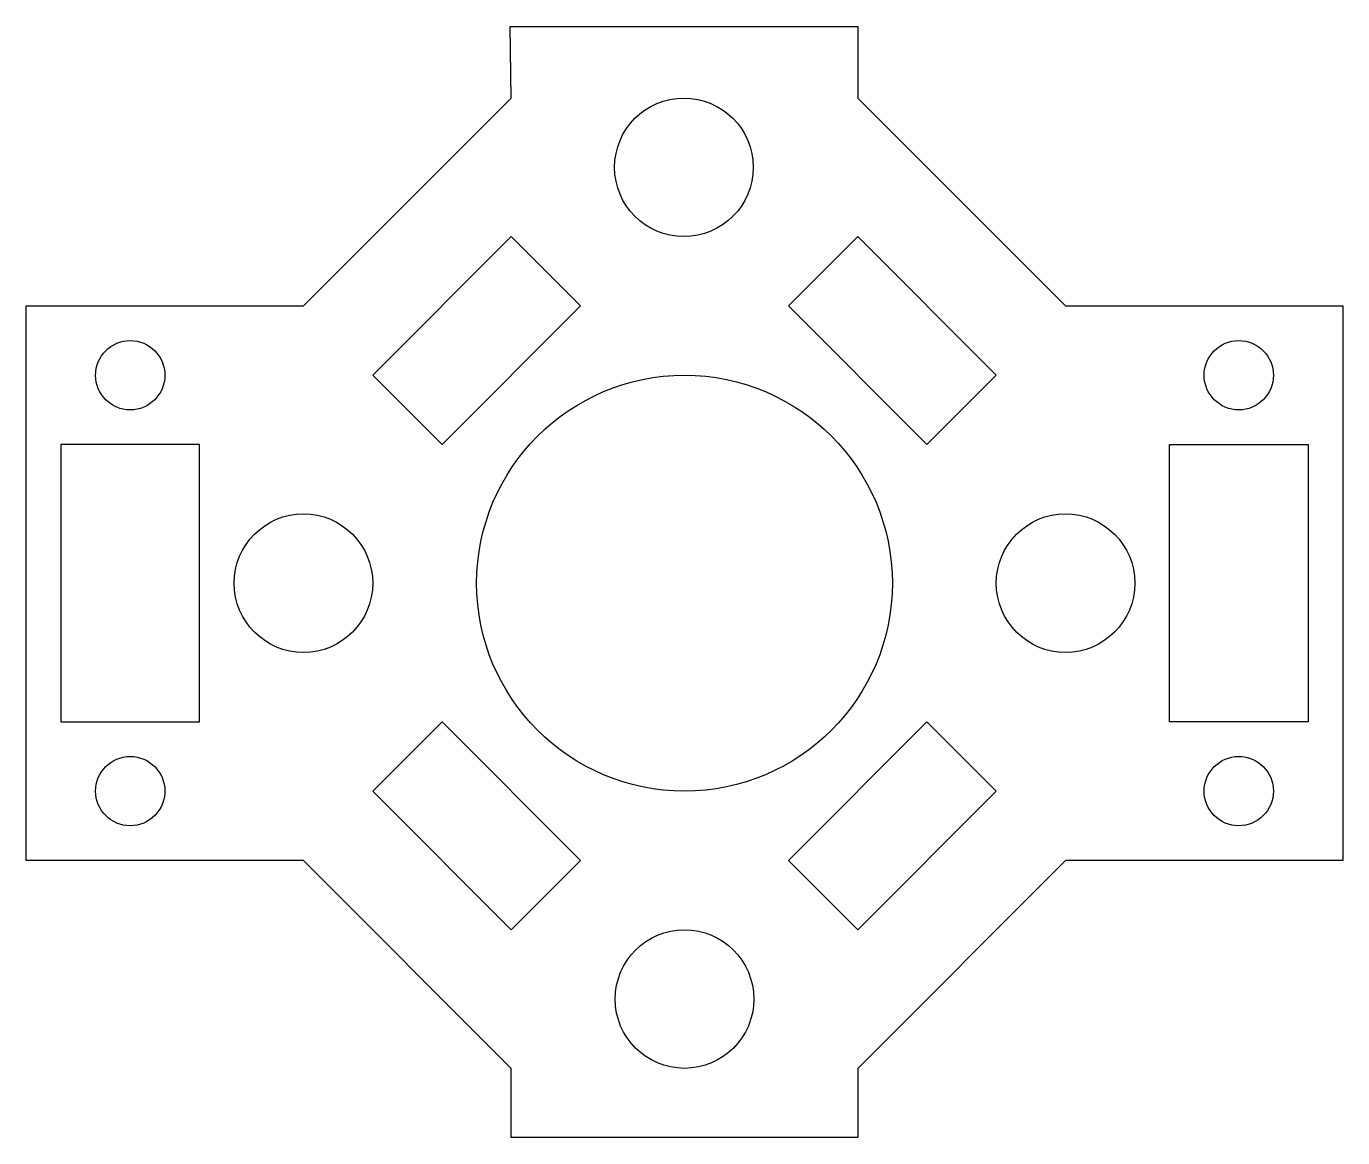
# Model space of a CAD drawing. Header units: inches. Extents: x 21.5 to 31, y 4.5 to 12.52.
import ezdxf

# ---------------------------------------------------------------- set-up
doc = ezdxf.new("R2010")
doc.units = ezdxf.units.IN
doc.header["$MEASUREMENT"] = 0

msp = doc.modelspace()

# ---------------------------------------------------------------- linework, layer by layer
for p, q in [((24.9912, 12.517), (27.5, 12.517)), ((25, 12), (24.9912, 12.517)), ((27.5, 12.517), (27.5, 12)), ((23.5, 10.5), (25, 12)), ((27.5, 12), (29, 10.5)), ((24, 10), (25, 11)), ((25, 11), (25.5, 10.5)), ((27.5, 11), (27, 10.5)), ((28.5, 10), (27.5, 11)), ((21.5, 6.5), (21.5, 10.5)), ((21.5, 10.5), (23.5, 10.5)), ((25.5, 10.5), (24.5, 9.5)), ((27, 10.5), (28, 9.5)), ((29, 10.5), (31, 10.5)), ((31, 10.5), (31, 6.5)), ((24.5, 9.5), (24, 10)), ((28, 9.5), (28.5, 10)), ((22.75, 9.5), (21.75, 9.5)), ((21.75, 9.5), (21.75, 7.5)), ((22.75, 7.5), (22.75, 9.5)), ((29.75, 7.5), (29.75, 9.5)), ((29.75, 9.5), (30.75, 9.5)), ((30.75, 9.5), (30.75, 7.5)), ((21.75, 7.5), (22.75, 7.5)), ((24, 7), (24.5, 7.5)), ((24.5, 7.5), (25.5, 6.5)), ((27, 6.5), (28, 7.5)), ((28, 7.5), (28.5, 7)), ((30.75, 7.5), (29.75, 7.5)), ((25, 6), (24, 7)), ((28.5, 7), (27.5, 6)), ((23.5, 6.5), (21.5, 6.5)), ((25, 5), (23.5, 6.5)), ((25.5, 6.5), (25, 6)), ((27.5, 6), (27, 6.5)), ((29, 6.5), (27.5, 5)), ((31, 6.5), (29, 6.5)), ((25, 4.5), (25, 5)), ((27.5, 5), (27.5, 4.5)), ((27.5, 4.5), (25, 4.5))]:
    msp.add_line(p, q)
for centre, radius in [((26.2456, 11.5), 0.5), ((22.25, 10), 0.25), ((30.25, 10), 0.25), ((26.25, 8.5), 1.5), ((23.5, 8.5), 0.5), ((29, 8.5), 0.5), ((22.25, 7), 0.25), ((30.25, 7), 0.25), ((26.25, 5.5), 0.5)]:
    msp.add_circle(centre, radius)

doc.saveas('drawing.dxf')
